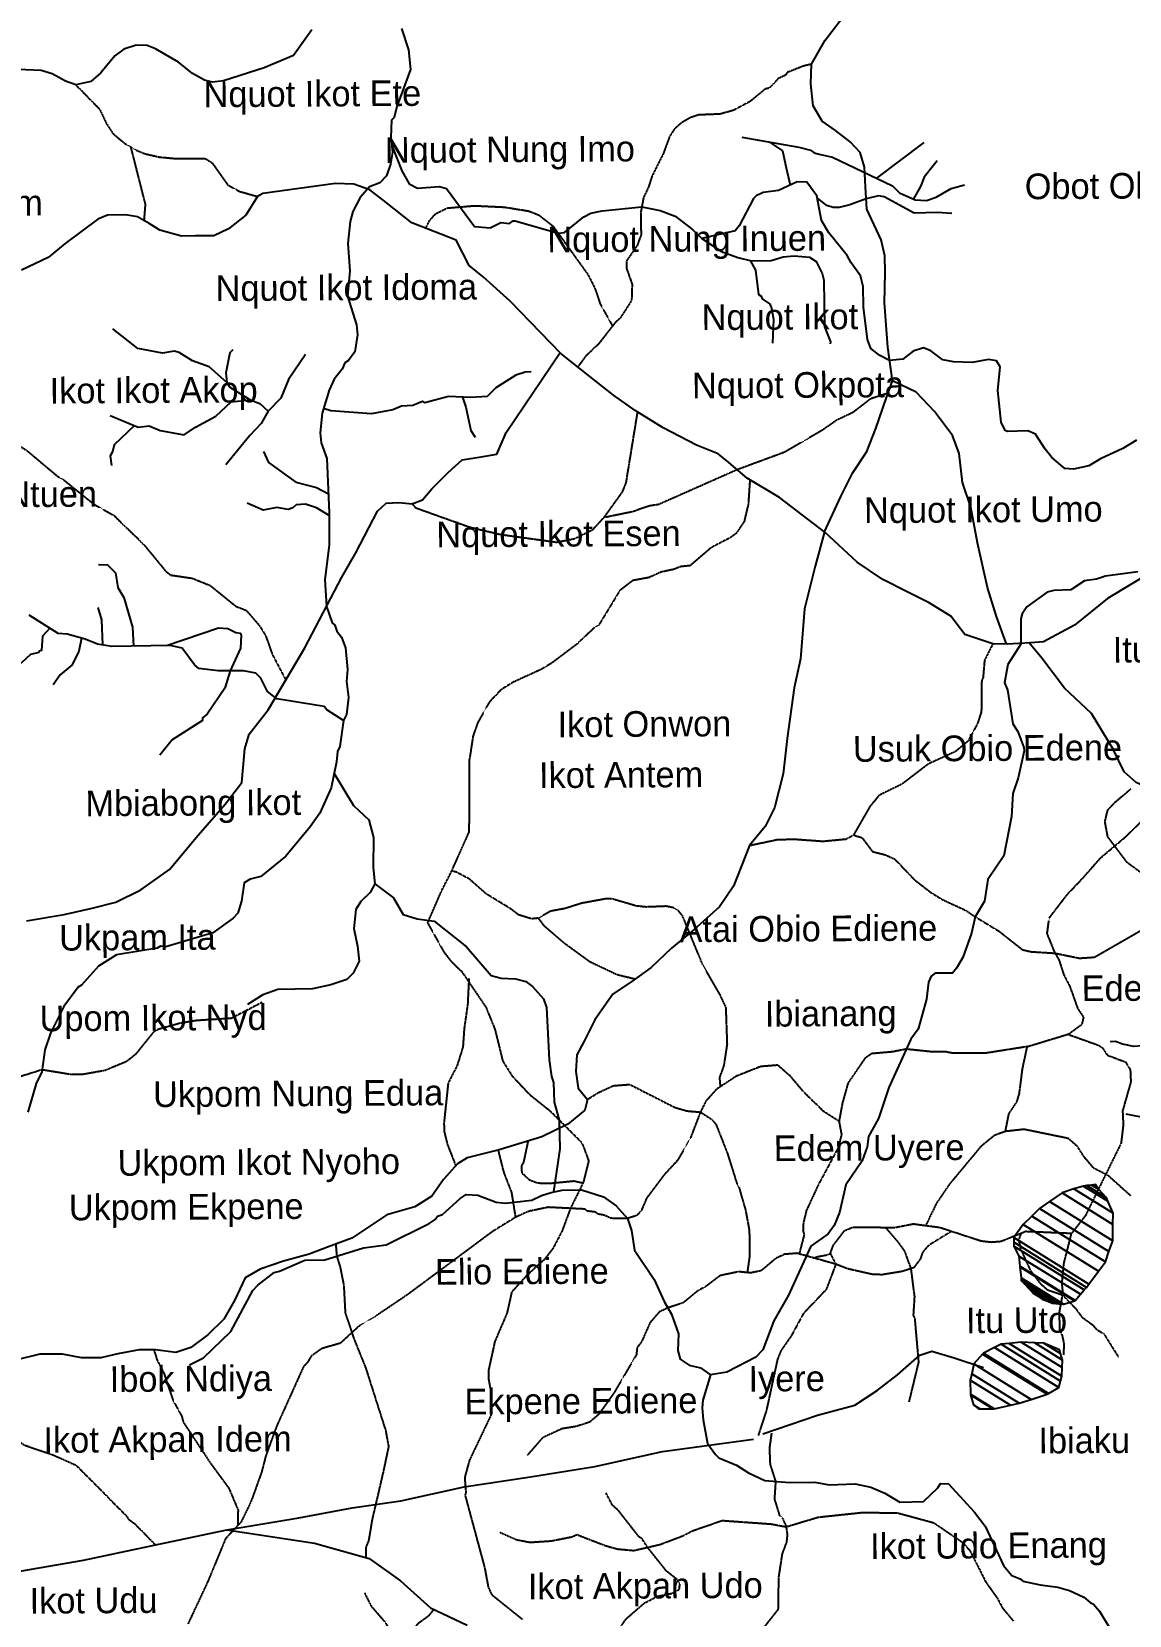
# Model space of a CAD drawing. Header units: metres. Extents: x 321186 to 621985, y 106829 to 204599.
# Drawn here: x 594308 to 602871, y 130041 to 142399 of the extents above; entities that cross this region are included whole.
import ezdxf
from ezdxf.enums import TextEntityAlignment as Align

# ---------------------------------------------------------------- set-up
doc = ezdxf.new("R2010")
doc.units = ezdxf.units.M
doc.header["$MEASUREMENT"] = 0
doc.linetypes.add('DASHED', pattern=[0.75, 0.5, -0.25])
doc.linetypes.add('HIDDEN', pattern=[0.375, 0.25, -0.125])
for name, color, linetype in [('11', 7, 'CONTINUOUS'), ('15', 7, 'CONTINUOUS'), ('18', 7, 'CONTINUOUS')]:
    doc.layers.add(name, color=color, linetype=linetype)
doc.styles.get("Standard").update_dxf_attribs({"font": 'txt', "height": 0.2})

msp = doc.modelspace()

# ---------------------------------------------------------------- linework, layer by layer
at = {"layer": '15', "color": 1, "linetype": 'Continuous'}
for points in [[(601911, 137627), (601835, 137836), (601764, 138061), (601687, 138411), (601634, 138689), (601569, 138882), (601544, 139107), (601492, 139248), (601352, 139436), (601207, 139587), (601022, 139675), (600986, 139937), (600961, 140282), (600965, 140518), (600964, 140649), (600935, 140774), (600824, 141015), (600812, 141189), (600805, 141341), (600770, 141456), (600694, 141539), (600579, 141627), (600474, 141700), (600404, 141820), (600386, 141993), (600391, 142145), (600499, 142334), (600636, 142513)], [(596494, 142414), (596351, 142214), (596122, 142118), (595805, 142016), (595719, 142005), (595656, 142021), (595563, 142072), (595453, 142161), (595274, 142264), (595210, 142290), (595124, 142295), (595026, 142263), (594957, 142210), (594849, 142078), (594769, 142010), (594654, 141983), (594573, 142014), (594469, 142071), (594382, 142096), (594203, 142105)], [(603068, 138198), (602701, 137975), (602443, 137768), (602202, 137637), (602101, 137629), (601917, 137620), (601806, 137623), (601587, 137694), (601478, 137838), (601310, 137943), (601142, 138026), (600949, 138124), (600747, 138259), (600495, 138494), (600142, 138765), (599890, 138916), (599747, 139037), (599663, 139104), (599495, 139172), (599235, 139307), (599016, 139443), (598848, 139563), (598663, 139707), (598436, 139888), (598040, 140296), (597830, 140485), (597721, 140575), (597619, 140773), (597275, 140907), (597073, 141066), (596947, 141164), (596821, 141209), (596679, 141215), (596395, 141176), (596111, 141136), (596069, 141113), (595978, 140967), (595845, 140860), (595728, 140806), (595586, 140805), (595477, 140804), (595309, 140849), (595226, 140902), (595133, 140954), (595041, 140969), (594899, 140968), (594824, 140937), (594570, 140745), (594437, 140637), (594229, 140537)], [(594268, 135461), (594561, 135510), (594780, 135559), (594964, 135607), (595159, 135703), (595383, 135861), (595606, 136130), (595818, 136372), (595949, 136541), (595970, 136803), (596004, 136918), (596153, 137108), (596438, 137591), (596728, 138143), (596836, 138333), (597006, 138656), (597074, 138719), (597172, 138725), (597276, 138715), (597357, 138747), (597431, 138831), (597557, 138958), (597666, 139058), (597815, 139080), (597936, 139101), (598010, 139270), (598432, 139896)], [(600492, 138496), (600619, 138771), (600710, 138955), (600824, 139124), (600892, 139302), (600977, 139544), (601022, 139675)], [(600492, 138496), (600419, 138229), (600337, 137894), (600306, 137506), (600257, 137278), (600201, 136882), (600170, 136607), (600104, 136341), (600030, 136196), (599907, 136049), (599782, 135730), (599674, 135570), (599475, 135393), (599300, 135248), (599142, 135095), (599000, 134995), (598842, 134887), (598701, 134689), (598619, 134521), (598561, 134414), (598553, 134285), (598571, 134155), (598643, 134067), (598623, 133983), (598490, 133875), (598289, 133775), (597955, 133674), (597705, 133612), (597630, 133565), (597522, 133443), (597431, 133313), (597297, 133229), (597080, 133166), (596807, 132983), (596615, 132914), (596474, 132860), (596273, 132805), (596090, 132743), (595973, 132674), (595890, 132498), (595808, 132353), (595683, 132231), (595550, 132131), (595433, 132092), (595274, 132114), (595148, 132113), (594981, 132082), (594847, 132051), (594697, 132050), (594549, 132080), (594373, 132079), (594181, 132032)], [(603991, 135681), (603935, 135778), (603938, 136046), (603904, 136182), (603828, 136243), (603711, 136288), (603501, 136347), (603258, 136407), (603132, 136451), (603023, 136496), (602923, 136541), (602830, 136624), (602745, 136799), (602576, 137079), (602366, 137276), (602189, 137510), (602087, 137632)], [(600011, 131458), (600437, 131602), (600730, 131680), (600904, 131795), (601063, 131918), (601237, 132071), (601329, 132102), (601505, 132050), (601732, 131975)], [(589816, 129214), (590127, 129347), (590553, 129472), (591154, 129658), (591663, 129821), (592014, 129937), (592322, 130038), (592609, 130102), (593066, 130187), (593634, 130282), (594019, 130353), (594712, 130471), (595264, 130589), (595832, 130707), (596392, 130802), (596809, 130880), (597189, 130934), (597682, 131044), (598200, 131123), (598702, 131202), (599228, 131320), (599939, 131416)], [(595832, 130707), (596514, 130603), (596941, 130484), (597185, 130310), (597420, 130099), (597706, 129964)]]:
    msp.add_lwpolyline(points, dxfattribs=at)
at = {"layer": '15', "color": 1, "linetype": 'DASHED'}
for points in [[(600391, 142145), (600330, 142131), (600201, 142080), (600189, 142060), (600133, 142033), (600062, 141959), (600031, 141952), (599912, 141854), (599783, 141785), (599678, 141756), (599507, 141749), (599445, 141727), (599377, 141688), (599324, 141642), (599285, 141582), (599233, 141442), (599147, 141271), (599120, 141186), (599081, 141104), (599059, 140988), (599062, 140815), (599032, 140731), (598948, 140609), (598948, 140552), (598992, 140429), (598988, 140301), (598898, 140162), (598862, 140131), (598732, 139964), (598631, 139868), (598568, 139782)], [(594654, 141983), (594839, 141793), (594892, 141681), (594944, 141602), (595034, 141527), (595127, 141473), (595193, 141446), (595303, 141421), (595429, 141409), (595663, 141409), (595717, 141374), (595838, 141203), (595929, 141153), (596069, 141113)], [(595080, 141500), (595194, 141051), (595184, 140925)], [(597382, 140865), (597412, 140925), (597459, 140978), (597550, 141023), (597761, 141041), (597997, 141030), (598188, 140999), (598265, 140968), (598375, 140882), (598646, 140506), (598702, 140397), (598742, 140276), (598839, 140102)], [(600989, 139578), (600851, 139533), (600714, 139427), (600586, 139366), (600476, 139289), (600181, 139117), (599813, 138981), (599199, 138709), (599122, 138697), (598997, 138653), (598784, 138609)], [(599033, 139432), (598943, 138878), (598914, 138806), (598770, 138606), (598682, 138510), (598541, 138440), (598402, 138413), (597967, 138473), (597727, 138530), (597307, 138680), (597277, 138715)], [(593427, 139261), (593709, 139301), (593910, 139281), (594107, 139223), (594168, 139197), (594271, 139130), (594512, 138928), (594557, 138902), (594793, 138712), (594948, 138625), (595185, 138395), (595354, 138189), (595391, 138159), (595561, 138134), (595700, 138078), (595901, 137915), (595983, 137883), (596086, 137763), (596134, 137685), (596185, 137540), (596290, 137341)], [(599911, 138903), (599898, 138711), (599866, 138576), (599804, 138484), (599759, 138451), (599609, 138373), (599444, 138232), (599370, 138224), (599317, 138203), (599218, 138182), (599123, 138139), (598997, 138116), (598896, 138038), (598733, 137770), (598697, 137749), (598567, 137624), (598364, 137471), (598282, 137422), (598065, 137323), (597970, 137264), (597878, 137167), (597786, 137004), (597751, 136902), (597725, 136732)], [(601806, 137623), (601741, 137493), (601729, 137354), (601719, 137339), (601716, 137091), (601685, 136997), (601611, 136862), (601513, 136781), (601302, 136684), (601098, 136528), (600919, 136440), (600846, 136351), (600719, 136130)], [(597397, 135444), (597504, 135690), (597585, 135849), (597722, 136156), (597725, 136732)], [(602883, 136489), (602753, 136380), (602699, 136322), (602678, 136235), (602700, 136117), (602847, 135922), (602990, 135817)], [(599907, 136049), (600131, 136096), (600272, 136097), (600482, 136082), (600661, 136099), (600719, 136130), (600786, 136109), (600867, 136001), (600967, 135976), (601041, 135942), (601193, 135782), (601317, 135686), (601413, 135626), (601593, 135543), (601669, 135492), (601852, 135381), (602037, 135235), (602102, 135220), (602292, 135208), (602482, 135169), (602598, 135177), (602967, 135389)], [(599682, 134167), (599676, 134237), (599710, 134332), (599735, 134497), (599725, 134784), (599678, 134884), (599542, 135120), (599441, 135365), (599385, 135500), (599350, 135543), (599317, 135562), (599258, 135574), (599100, 135568), (599026, 135576), (598834, 135632), (598786, 135632), (598596, 135597), (598467, 135556), (598357, 135536), (598260, 135481), (598208, 135476), (598106, 135507), (598047, 135553), (597855, 135670), (597722, 135787), (597620, 135841), (597585, 135849)], [(597397, 135444), (597523, 135218), (597583, 135141), (597665, 135062), (597852, 134786), (597921, 134616), (597983, 134366), (598056, 134250), (598191, 134106), (598355, 133975), (598588, 133742), (598609, 133708), (598653, 133586), (598611, 133419), (598511, 133216), (598445, 133039), (598376, 132906), (598310, 132820), (598164, 132687), (598053, 132564), (598016, 132399), (597921, 132178), (597873, 131958), (597873, 131879), (597893, 131771), (597895, 131612), (597723, 131251), (597686, 131116), (597695, 131000), (597689, 130978), (597841, 130415), (597870, 130260), (597897, 130202), (598134, 130012)], [(598260, 135481), (598302, 135425), (598459, 135290), (598661, 135143), (598876, 135041), (599018, 135007)], [(602292, 135208), (602322, 135154), (602358, 135042), (602406, 134949), (602467, 134778), (602513, 134709), (602500, 134651), (602395, 134574), (602089, 134481), (601752, 134428), (601495, 134427), (601433, 134439), (601320, 134439), (601130, 134459), (601024, 134438), (600862, 134424), (600809, 134389), (600676, 134194), (600633, 134042), (600606, 133896), (600625, 133793), (600602, 133695), (600443, 133398), (600351, 133199), (600328, 133104), (600325, 133044), (600334, 133011), (600295, 132861)], [(597719, 135014), (597709, 134809), (597682, 134620), (597672, 134475), (597626, 134329), (597557, 134194), (597524, 133881), (597527, 133813), (597550, 133719), (597616, 133550)], [(596104, 134823), (595866, 134699), (595594, 134682), (595470, 134662), (595298, 134614), (595261, 134595), (595119, 134419), (595048, 134362), (594879, 134292), (594707, 134262), (594618, 134260), (594389, 134298), (594159, 134225)], [(602072, 134479), (602035, 134305), (602010, 134110), (601991, 134047), (601929, 133955), (601901, 133815)], [(602395, 134574), (602633, 134489), (602662, 134468), (602698, 134413), (602841, 134359), (602878, 134298), (602882, 134203), (602818, 133978), (602823, 133867), (602806, 133725), (602528, 133160), (602416, 133016), (602358, 132787), (602343, 132630), (602352, 132550), (602363, 132526), (602448, 132440), (602501, 132368), (602586, 132306), (602614, 132273), (602672, 132238), (602787, 132054)], [(600606, 133896), (600487, 133972), (600327, 134129), (600228, 134247), (600128, 134334), (599994, 134323), (599805, 134248), (599650, 134146), (599568, 134054), (599521, 133960), (599447, 133765), (599347, 133592), (599240, 133476), (599105, 133296), (599062, 133195), (599025, 133159), (598955, 133138), (598827, 133139), (598776, 133163), (598723, 133173), (598706, 133188), (598643, 133195), (598622, 133211), (598336, 133225), (598185, 133193), (598090, 133151), (597903, 133036), (597241, 132544), (596989, 132374), (596869, 132305), (596716, 132164), (596573, 132123), (596488, 132063), (596460, 132014), (596429, 131982), (596218, 131514), (596135, 131288), (596102, 131159), (596018, 130926), (595943, 130771), (595821, 130640), (595682, 130304), (595526, 129971)], [(598643, 134067), (598730, 134121), (598846, 134174), (598973, 134184), (599325, 134005), (599420, 133977), (599525, 133968), (599614, 133911), (599647, 133871), (599736, 133644), (599811, 133404), (599826, 133379), (599876, 133206), (599906, 133046), (599909, 132849), (599890, 132715)], [(598180, 133742), (598145, 133577), (598129, 133549), (598131, 133494), (598190, 133440), (598254, 133415), (598352, 133413), (598540, 133431), (598609, 133415)], [(602881, 133315), (602705, 133473), (602593, 133530), (602516, 133621), (602465, 133701), (602395, 133762), (602049, 133833), (601905, 133817), (601820, 133787), (601713, 133700), (601468, 133406), (601366, 133256), (601282, 133083)], [(597946, 133672), (597991, 133495), (598051, 133341), (598082, 133146)], [(601483, 133037), (601304, 132927), (601257, 132872), (601242, 132824), (601190, 132754), (601099, 132724), (600944, 132699), (600872, 132700), (600673, 132745), (600581, 132781), (600278, 132866), (600182, 132858), (600114, 132827), (599999, 132730), (599918, 132713), (599822, 132722), (599679, 132692), (599562, 132604), (599502, 132572), (599392, 132481), (599271, 132440), (599205, 132409), (599132, 132325), (599066, 132176), (599031, 132130), (599026, 132076), (598851, 131777), (598732, 131609), (598660, 131548), (598559, 131515), (598446, 131497), (598294, 131427), (598175, 131290)], [(600538, 132864), (600562, 132929), (600649, 133043), (600713, 133070), (601044, 133068), (601185, 133096), (601390, 133069), (601716, 132963), (601794, 132954), (601869, 132960), (602062, 133038), (602417, 133023)], [(600967, 133069), (601066, 132954), (601116, 132884), (601166, 132747), (601194, 132528), (601185, 132381), (601196, 132360), (601226, 132017), (601151, 131707)], [(602026, 133021), (602007, 132972), (602023, 132899), (602098, 132733), (602173, 132633), (602232, 132581), (602348, 132542), (602323, 132402), (602327, 132262), (602346, 132226), (602359, 132166), (602358, 132075)], [(596680, 132937), (596688, 132844), (596714, 132761), (596743, 132614), (596754, 132401), (596822, 132199), (596912, 131976), (597069, 131484), (597092, 131358), (597052, 131167), (596963, 130784), (596937, 130626), (596916, 130572), (596915, 130491)], [(600407, 132830), (600443, 132841), (600513, 132854), (600538, 132864), (600581, 132781), (600506, 132583), (600328, 132396), (600233, 132221), (600151, 132103), (600125, 132035), (600038, 131633), (599989, 131486), (599976, 131443)], [(595261, 132114), (595286, 132035), (595340, 131929), (595410, 131720), (595480, 131593), (595490, 131550), (595699, 131234), (595847, 131032), (595918, 130863), (595916, 130742)], [(593529, 131873), (593833, 131650), (594253, 131369), (594477, 131292), (594656, 131212), (595053, 130811), (595061, 130793), (595113, 130755), (595273, 130591)], [(600079, 131462), (600063, 131345), (600068, 131220), (600111, 131086), (600102, 130948), (600142, 130818), (600161, 130807), (600193, 130736), (600202, 130670), (600196, 130612), (600162, 130520), (600134, 130338), (600130, 130087), (599968, 129880), (599930, 129802), (599853, 129693), (599787, 129626), (599692, 129554), (599481, 129361), (599397, 129266), (599289, 129180), (599230, 129155), (598633, 129122)], [(598610, 129675), (598705, 129679), (598752, 129690), (598824, 129837), (598945, 130013), (599088, 130137), (599191, 130190), (599304, 130213), (599360, 130243), (599365, 130283), (599343, 130321), (599261, 130385), (599112, 130572), (599069, 130640), (599047, 130652), (598885, 130859), (598838, 130901), (598790, 130993)], [(597959, 130690), (598088, 130632), (598196, 130611), (598361, 130622), (598519, 130653), (598562, 130671), (598784, 130585), (598876, 130559), (599006, 130547), (599210, 130594), (599384, 130660), (599467, 130702), (599694, 130781), (600075, 130754), (600193, 130732), (600443, 130807), (600790, 130844), (601064, 130840), (601344, 130764), (601564, 130614), (601625, 130550), (601751, 130301), (601842, 130173), (601878, 130103), (601964, 129999)], [(596905, 130217), (596955, 130115), (597063, 129990), (597162, 129831)], [(597445, 130087), (597402, 130034), (597322, 129976), (597199, 129844), (597162, 129831), (597098, 129738), (597017, 129695), (596915, 129685), (596869, 129675), (596808, 129675)]]:
    msp.add_lwpolyline(points, dxfattribs=at)
at = {"layer": '15', "color": 1, "linetype": 'HIDDEN'}
msp.add_lwpolyline([(602292, 135208), (602230, 135361), (602246, 135483), (602388, 135668), (602505, 135791), (602647, 135952), (602839, 136114), (602998, 136268), (603165, 136438)], dxfattribs=at)
at = {"layer": '18', "color": 143, "linetype": 'Continuous'}
msp.add_line((600900, 141256), (601269, 141535), dxfattribs=at)
for points in [[(597194, 142423), (597247, 142258), (597264, 142105), (597157, 141816), (597136, 141728), (597115, 141708), (597109, 141573), (597124, 141460), (597108, 141364), (597076, 141274), (597024, 141219), (596944, 141187), (596872, 141105), (596814, 140997), (596794, 140919), (596774, 140747), (596790, 140532), (596773, 140335), (596842, 140111), (596849, 140033), (596828, 139901), (596779, 139833), (596751, 139816), (596731, 139766), (596668, 139687), (596629, 139601), (596574, 139421), (596558, 139268), (596567, 139190), (596610, 139068), (596630, 138645), (596628, 138392), (596594, 138124), (596607, 137913), (596652, 137785), (596672, 137767), (596690, 137722), (596726, 137675), (596757, 137591), (596773, 137423), (596763, 137327), (596781, 137203), (596763, 137071), (596741, 137024), (596711, 136820), (596693, 136782), (596687, 136702), (596645, 136499), (596556, 136300), (596481, 136193), (596290, 135966), (596096, 135806), (596014, 135786), (595966, 135756), (595946, 135614), (595917, 135520), (595881, 135482), (595722, 135368), (595354, 135258), (595312, 135262), (595312, 135262), (595287, 135247), (594970, 135194), (594829, 135107), (594698, 134958), (594671, 134944), (594560, 134791), (594454, 134584), (594411, 134455), (594387, 134281), (594343, 134190), (594278, 133967)], [(597117, 141510), (597197, 141314), (597254, 141212), (597317, 141179), (597490, 141192), (597544, 141174), (597763, 140878), (597884, 140869), (597969, 140909), (598036, 140903), (598063, 140922), (598081, 140924), (598415, 140827), (598465, 140832), (598615, 140955), (598671, 140984), (598759, 141002), (599067, 141032), (599211, 141003), (599328, 140959), (599464, 140856), (599537, 140786), (599689, 140684), (599816, 140637), (599924, 140612), (600077, 140614), (600171, 140642), (600256, 140650), (600377, 140640), (600427, 140605), (600474, 140511), (600488, 140459), (600492, 140097), (600539, 139978), (600538, 139963)], [(599848, 141577), (600293, 141499), (600383, 141474), (600413, 141454), (600451, 141442), (600554, 141421), (601024, 141197), (601077, 141141), (601201, 141088), (601288, 141082), (601363, 141108), (601481, 141174), (601586, 141204)], [(600062, 141539), (600166, 141468), (600195, 141337), (600225, 141201)], [(601371, 141390), (601340, 141351), (601270, 141264), (601242, 141190), (601187, 141094)], [(602927, 139212), (602820, 139147), (602645, 139065), (602556, 139012), (602436, 138985), (602367, 138991), (602267, 139077), (602214, 139141), (602139, 139257), (602080, 139283), (601921, 139278), (601901, 139287), (601871, 139352), (601844, 139598), (601862, 139783), (601835, 139831), (601771, 139841), (601644, 139817), (601498, 139823), (601415, 139838), (601322, 139908), (601265, 139931), (601184, 139907), (601104, 139844), (600999, 139834), (600924, 139872), (600854, 139927), (600829, 139997), (600798, 140248), (600795, 140410), (600774, 140494), (600700, 140595), (600669, 140653), (600527, 140830), (600469, 140925), (600433, 141117), (600354, 141225), (600279, 141226), (600133, 141160), (600014, 141145), (599961, 141119), (599938, 141096), (599827, 140883), (599795, 140846), (599537, 140786)], [(601485, 140980), (601374, 140987), (601191, 140983), (600957, 141110), (600913, 141119), (600818, 141095), (600691, 141047), (600607, 141027), (600561, 141027), (600512, 141043), (600437, 141099)], [(599912, 140614), (599954, 140538), (599978, 140347), (599998, 140334), (600007, 140315), (600065, 140275), (600077, 140253), (600095, 140155), (600087, 139969)], [(595830, 139661), (595692, 139784), (595562, 139831), (595460, 139895), (595419, 139905), (595328, 139891), (595136, 139927), (594941, 140081)], [(595878, 139916), (595855, 139893), (595822, 139738), (595830, 139661), (595854, 139624), (596012, 139527), (596089, 139498), (596152, 139438)], [(596444, 139881), (596312, 139686), (596253, 139539), (596152, 139438), (596099, 139341), (596009, 139248), (595824, 139019)], [(598205, 139745), (598158, 139743), (598084, 139718), (597930, 139619), (597861, 139553), (597735, 139543), (597561, 139551), (597375, 139502), (597358, 139512), (597281, 139481), (597193, 139477), (597125, 139447), (596960, 139418), (596642, 139439), (596585, 139459)], [(594920, 139405), (595138, 139313), (595226, 139322), (595310, 139287), (595498, 139252), (595587, 139313), (595745, 139399), (595865, 139511), (596012, 139527)], [(597669, 139546), (597694, 139468), (597733, 139286), (597769, 139235)], [(595110, 139325), (594951, 139174), (594939, 139120), (594920, 139089), (594931, 139013)], [(596117, 139122), (596155, 139036), (596368, 138884), (596529, 138842), (596623, 138792)], [(596630, 138623), (596531, 138683), (596445, 138711), (596371, 138706), (596346, 138684), (596309, 138670), (596222, 138685), (596114, 138664), (595989, 138719)], [(594830, 138241), (594899, 138238), (594962, 138175), (594981, 138062), (595027, 137983), (595096, 137751), (595103, 137605)], [(602936, 138185), (602685, 138150), (602615, 138127), (602521, 138113), (602414, 138043), (602283, 138039), (602231, 138026), (602070, 137911), (602036, 137857), (602025, 137816), (602025, 137619), (601924, 137460), (601897, 137317), (601920, 137264), (601962, 136999), (602001, 136937), (602049, 136814), (602051, 136786), (602004, 136576), (601963, 136454), (601951, 136275), (601892, 135968), (601766, 135784), (601741, 135613), (601669, 135492), (601639, 135363), (601571, 135175), (601523, 135090), (601491, 135053), (601356, 135053), (601324, 135028), (601305, 134983), (601288, 134848), (601224, 134615), (601166, 134536), (600994, 134161), (600915, 133917), (600835, 133777), (600825, 133696), (600787, 133588), (600659, 133401), (600610, 133185), (600568, 133083), (600522, 133018), (600387, 132922), (600212, 132539), (600097, 132340), (600011, 132113), (599958, 132056), (599731, 131938), (599604, 131918), (599545, 131719), (599539, 131660), (599546, 131567), (599581, 131382), (599642, 131295), (599669, 131270), (599806, 131214), (599901, 131154), (600027, 131093), (600221, 131078), (600417, 131079), (600528, 131059), (600732, 131067), (600854, 131041), (600964, 130994), (601081, 130924), (601265, 130929), (601265, 130929), (601377, 131036), (601397, 131070), (601460, 131067), (601662, 130846), (601746, 130736), (601890, 130429), (601954, 130353), (602019, 130327), (602039, 130308), (602175, 130278), (602314, 130261), (602403, 130235), (602517, 130182), (602564, 130140), (602591, 130128), (602638, 130073), (602714, 129949)], [(596741, 137024), (596611, 137108), (596589, 137132), (596222, 137194), (596147, 137251), (596095, 137354), (596058, 137392), (595962, 137411), (595763, 137412), (595612, 137429), (595578, 137457), (595483, 137589), (595388, 137610), (594934, 137602), (594822, 137619), (594726, 137659), (594586, 137697), (594515, 137702), (594288, 137846)], [(594825, 137906), (594854, 137810), (594854, 137806), (594862, 137613)], [(594450, 137743), (594394, 137681), (594385, 137571), (594367, 137565), (594365, 137555), (594300, 137540), (594230, 137474), (594082, 137445), (594016, 137404), (593965, 137397), (593886, 137407), (593725, 137480), (593666, 137486)], [(595361, 137610), (595765, 137746), (595838, 137741), (595900, 137711), (595934, 137706), (595942, 137689), (595938, 137588), (595856, 137412), (595814, 137276), (595678, 137073), (595642, 137045), (595641, 137025), (595403, 136872), (595307, 136753)], [(594696, 137667), (594675, 137566), (594623, 137459), (594530, 137381), (594475, 137302)], [(596668, 136609), (596818, 136360), (596938, 136248), (596974, 136110), (596973, 135876), (596984, 135748), (597131, 135639), (597207, 135511), (597316, 135475), (597447, 135457), (597699, 135257), (597892, 135033), (597970, 135013), (598083, 135009), (598162, 134987), (598215, 134947), (598301, 134852), (598323, 134784), (598344, 134377), (598363, 134245), (598378, 134199), (598385, 134046), (598424, 133906), (598428, 133681), (598379, 133345)], [(596984, 135748), (596948, 135681), (596877, 135612), (596837, 135549), (596821, 135400), (596850, 135263), (596864, 135145), (596815, 135053), (596768, 135002), (596643, 134962), (596500, 134931), (596228, 134925), (596111, 134883), (595991, 134808)], [(603879, 131920), (603931, 132122), (603985, 132388), (604025, 132521), (604002, 132729), (603980, 133067), (603824, 133313), (603668, 133379), (603651, 133396), (603563, 133600), (603559, 133662), (603524, 133689), (603491, 133742), (603486, 133775), (603376, 134030), (603327, 134176), (603181, 134377), (603152, 134399), (602972, 134485), (602905, 134480), (602817, 134497), (602764, 134518), (602720, 134515)], [(603437, 133889), (603109, 133926), (603030, 133916), (602847, 133951)], [(595540, 131997), (595648, 132050), (595862, 132257), (596033, 132576), (596072, 132618), (596200, 132717), (596242, 132726), (596440, 132812), (596595, 132815), (596896, 132909), (597073, 132931), (597408, 133099), (597456, 133131), (597475, 133155), (597512, 133169), (597650, 133293), (597697, 133324), (597789, 133320), (597932, 133266), (598005, 133258), (598209, 133281), (598284, 133318), (598361, 133341), (598446, 133359), (598596, 133361), (598768, 133306), (598869, 133236), (598955, 133138), (598987, 133043), (599012, 132891), (599163, 132662), (599241, 132491), (599300, 132391), (599355, 132237), (599349, 132107), (599367, 132040), (599437, 131994), (599526, 131971), (599604, 131918)]]:
    msp.add_lwpolyline(points, dxfattribs=at)

# ---------------------------------------------------------------- texts
at = {"layer": '11', "color": 7, "linetype": 'Continuous'}
for s, height, rotation, p in [('Nquot Ikot Ete', 200.31, 0.3681, (596498, 141890)), ('Nquot Nung Imo', 200.32, 0.3678, (598039, 141451)), ('Obot Oko', 200.3, 0.3676, (602628, 141199)), ('Ikot Akpan Ntim', 200.31, 0.3675, (593450, 141034)), ('Nquot Nung Inuen', 200.32, 0.3674, (599418, 140753)), ('Nquot Ikot Idoma', 200.32, 0.3671, (596763, 140378)), ('Nquot Ikot', 200.3, 0.367, (600145, 140149)), ('Ikot Ikot Akop', 200.31, 0.3666, (595260, 139577)), ('Nquot Okpota', 200.32, 0.3666, (600286, 139617)), ('Ukpom Ikot Ntuen', 200.31, 0.3661, (593746, 138761)), ('Nquot Ikot Umo', 200.33, 0.366, (601732, 138645)), ('Nquot Ikot Esen', 200.32, 0.3659, (598418, 138456)), ('Itukno', 200.3, 0.3654, (603106, 137582)), ('Ikot Onwon', 200.3, 0.365, (599088, 137001)), ('Usuk Obio Edene', 200.33, 0.3649, (601764, 136812)), ('Ikot Antem', 200.3, 0.3648, (598906, 136604)), ('Mbiabong Ikot', 200.31, 0.3646, (595569, 136357)), ('Atai Obio Ediene', 200.32, 0.364, (600367, 135404)), ('Ukpam Ita', 200.3, 0.3639, (595133, 135307)), ('Edem Urua', 200.3, 0.3637, (603176, 134942)), ('Ibianang', 200.3, 0.3636, (600541, 134713)), ('Upom Ikot Nyd', 200.31, 0.3635, (595256, 134679)), ('Ukpom Nung Edua', 200.31, 0.3632, (596387, 134089)), ('Edem Uyere', 200.3, 0.3629, (600841, 133665)), ('Ukpom Ikot Nyoho', 200.31, 0.3628, (596080, 133553)), ('Ukpom Ekpene', 200.31, 0.3626, (595514, 133204)), ('Elio Ediene', 200.32, 0.3623, (598132, 132729)), ('Itu Uto', 200.3, 0.3621, (601991, 132343)), ('Ibok Ndiya', 200.3, 0.3618, (595550, 131863)), ('Iyere', 200.3, 0.3618, (600198, 131859)), ('Ekpene Ediene', 200.32, 0.3617, (598593, 131689)), ('Ikot Akpan Idem', 200.31, 0.3615, (595368, 131390)), ('Ibiaku', 200.3, 0.3615, (602519, 131410)), ('Ikot Udo Enang', 200.33, 0.3609, (601772, 130561)), ('Ikot Akpan Udo', 200.32, 0.3608, (599095, 130247)), ('Ikot Udu', 200.3, 0.3607, (594791, 130161))]:
    msp.add_text(s, height=height, rotation=rotation, dxfattribs=at).set_placement(p, align=Align.MIDDLE)

# ---------------------------------------------------------------- meshes
at = {"layer": '11', "color": 253, "linetype": 'Continuous'}
mesh = msp.add_polyface(dxfattribs=at)
corners = [(602191, 132509), (602206, 132503), (602121, 132556), (602271, 132478), (602085, 132594), (602300, 132475), (602052, 132629), (602323, 132472), (602028, 132655), (602358, 132468), (602026, 132674), (602444, 132495), (602017, 132760), (602447, 132498), (602016, 132765), (602489, 132546), (602010, 132843), (602519, 132581), (601969, 132922), (602536, 132600), (601969, 132952), (602555, 132626), (601969, 132990), (602629, 132726), (602043, 133090), (602684, 132800), (602110, 133157), (602712, 132880), (602169, 133216), (602741, 132963), (602247, 133270), (602743, 133092), (602347, 133338), (602745, 133178), (602439, 133368), (602703, 133274), (602513, 133391), (602693, 133298), (602538, 133394), (602629, 133366), (602576, 133399), (602629, 133366), (602606, 133402)]
mesh.append_faces([[corners[k] for k in face] for face in [(0, 0, 1, 2), (2, 1, 3, 4), (4, 3, 5, 6), (6, 5, 7, 8), (8, 7, 9, 10), (10, 9, 11, 12), (12, 11, 13, 14), (14, 13, 15, 16), (16, 15, 17, 18), (18, 17, 19, 20), (20, 19, 21, 22), (22, 21, 23, 24), (24, 23, 25, 26), (26, 25, 27, 28), (28, 27, 29, 30), (30, 29, 31, 32), (32, 31, 33, 34), (34, 33, 35, 36), (36, 35, 37, 38), (38, 37, 39, 40), (40, 41, 42, 42)]], dxfattribs={"vtx0": -1, "vtx2": -1, "color": 253})
mesh = msp.add_polyface(dxfattribs=at)
corners = [(601695, 131652), (601704, 131652), (601654, 131683), (601806, 131653), (601631, 131762), (601816, 131653), (601631, 131768), (601945, 131681), (601630, 131877), (602011, 131696), (601641, 131926), (602105, 131726), (601658, 132003), (602230, 131766), (601725, 132079), (602241, 131772), (601732, 132087), (602322, 131819), (601819, 132130), (602334, 131868), (601870, 132156), (602344, 131908), (601933, 132163), (602026, 132173), (602347, 131974), (602026, 132173), (602133, 132167), (602349, 132033), (602204, 132164), (602334, 132083), (602326, 132112)]
mesh.append_faces([[corners[k] for k in face] for face in [(0, 0, 1, 2), (2, 1, 3, 4), (4, 3, 5, 6), (6, 5, 7, 8), (8, 7, 9, 10), (10, 9, 11, 12), (12, 11, 13, 14), (14, 13, 15, 16), (16, 15, 17, 18), (18, 17, 19, 20), (20, 19, 21, 22), (22, 21, 24, 25), (23, 24, 27, 26), (26, 27, 29, 28), (28, 29, 30, 30)]], dxfattribs={"vtx0": -1, "vtx2": -1, "color": 253})

doc.saveas('drawing.dxf')
